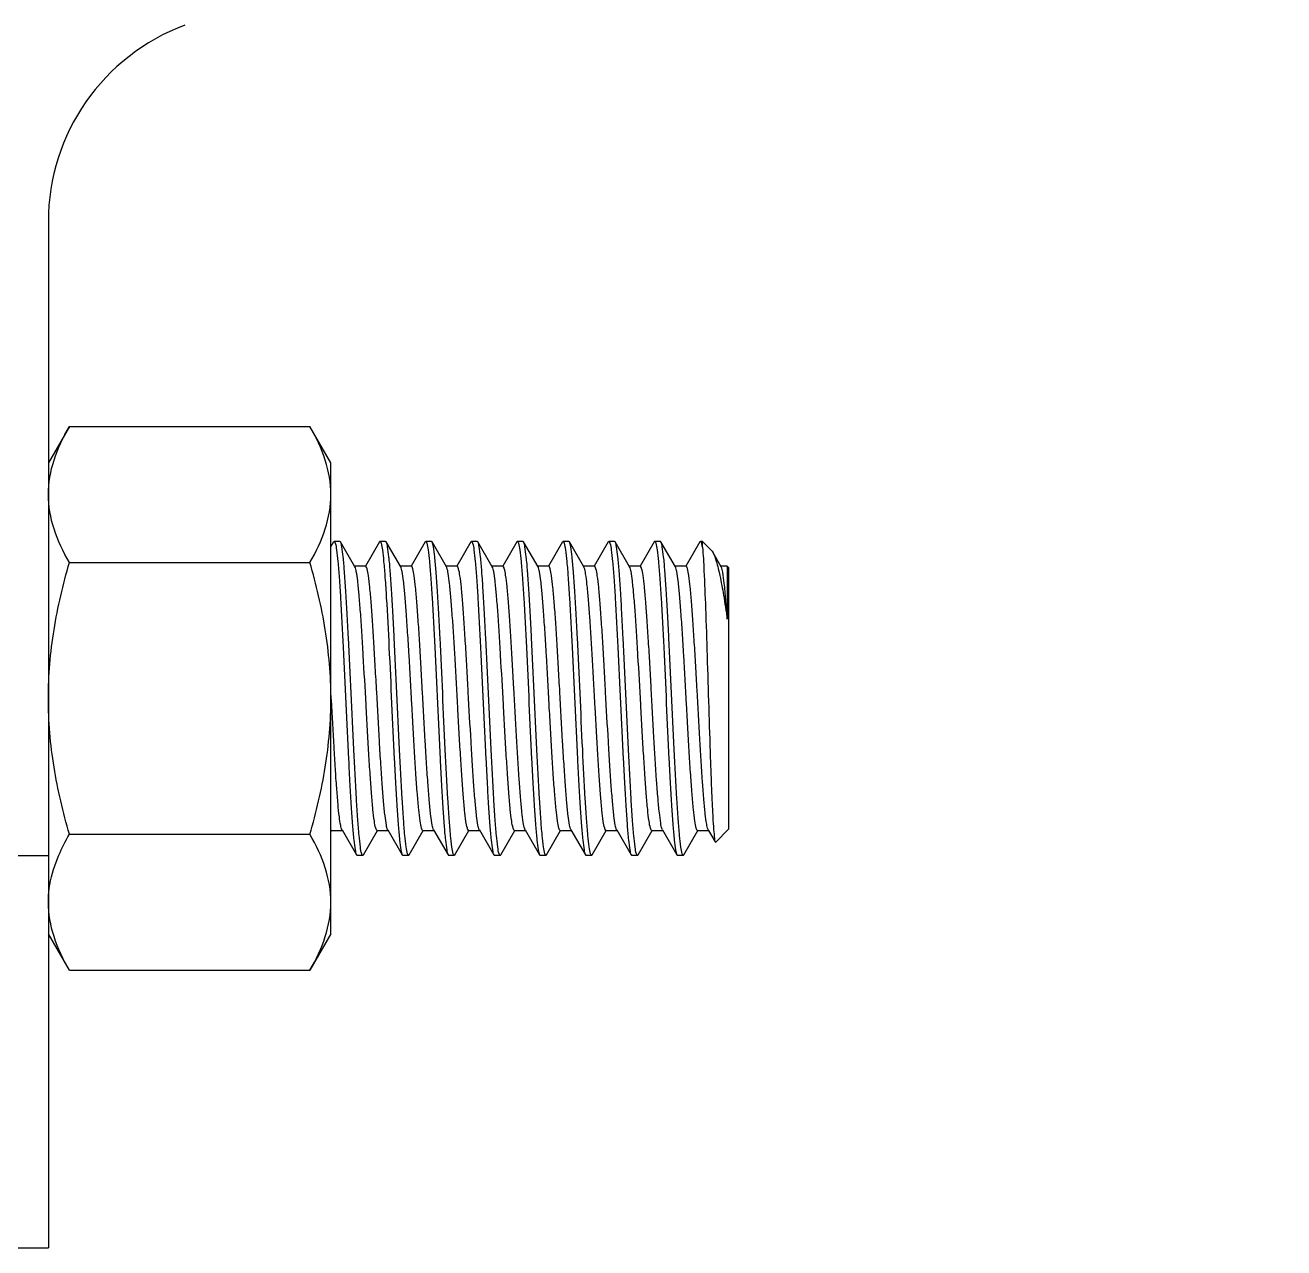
# Model space of a CAD drawing. Extents: x 1680110 to 4798266, y 269661 to 1249705.
# Drawn here: x 2398840.4 to 2399242.8, y 652408.1 to 652798.9 of the extents above; entities that cross this region are included whole.
import ezdxf

# ---------------------------------------------------------------- set-up
doc = ezdxf.new("R2010")
doc.units = 0
doc.header["$LTSCALE"] = 1000
doc.header["$MEASUREMENT"] = 0
doc.styles.get("Standard").update_dxf_attribs({"font": 'gbenor.shx', "bigfont": 'gbcbig.shx'})
doc.dimstyles.get("Standard").update_dxf_attribs({"dimscale": 100, "dimtxt": 3.5, "dimasz": 1, "dimexe": 2.5, "dimexo": 3, "dimgap": 1.5, "dimtad": 1, "dimdec": 0, "dimzin": 0, "dimdsep": 46, "dimtxsty": 'Standard', "dimblk": 'ARCHTICK', "dimcen": 0.09, "dimadec": 0, "dimazin": 0, "dimtfac": 1, "dimtdec": 0, "dimtix": 1, "dimtmove": 2, "dimatfit": 3, "dimfxl": 1, "dimtolj": 1, "dimtzin": 0, "dimarcsym": 0})

# ---------------------------------------------------------------- blocks, each defined once
blk = doc.blocks.new('gfhhrryyfd')
at = {"linetype": 'Continuous'}
for p, q in [((3687641.58, -1754708.29), (3687641.58, -1755036.38)), ((3687648.3, -1754773.85), (3687641.58, -1754785.5)), ((3687648.3, -1754773.85), (3687725.19, -1754773.85)), ((3687731.91, -1754785.5), (3687725.19, -1754773.85)), ((3687731.91, -1754936.01), (3687731.91, -1754785.5)), ((3687732.76, -1754810.73), (3687731.91, -1754812.21)), ((3687732.76, -1754810.73), (3687732.95, -1754810.57)), ((3687734.78, -1754810.57), (3687732.95, -1754810.57)), ((3687734.78, -1754810.57), (3687732.95, -1754810.57)), ((3687732.95, -1754810.57), (3687732.98, -1754810.57)), ((3687734.97, -1754810.73), (3687734.78, -1754810.57)), ((3687739.59, -1754818.71), (3687734.97, -1754810.73)), ((3687747.4, -1754810.73), (3687742.91, -1754818.47)), ((3687747.4, -1754810.73), (3687747.59, -1754810.57)), ((3687749.41, -1754810.57), (3687747.59, -1754810.57)), ((3687749.41, -1754810.57), (3687747.59, -1754810.57)), ((3687747.59, -1754810.57), (3687747.61, -1754810.57)), ((3687749.6, -1754810.73), (3687749.41, -1754810.57)), ((3687754.22, -1754818.71), (3687749.6, -1754810.73)), ((3687762.03, -1754810.73), (3687757.55, -1754818.47)), ((3687762.03, -1754810.73), (3687762.22, -1754810.57)), ((3687764.05, -1754810.57), (3687762.22, -1754810.57)), ((3687764.05, -1754810.57), (3687762.22, -1754810.57)), ((3687762.22, -1754810.57), (3687762.25, -1754810.57)), ((3687764.24, -1754810.73), (3687764.05, -1754810.57)), ((3687768.86, -1754818.71), (3687764.24, -1754810.73)), ((3687776.67, -1754810.73), (3687772.19, -1754818.47)), ((3687776.67, -1754810.73), (3687776.86, -1754810.57)), ((3687778.69, -1754810.57), (3687776.86, -1754810.57)), ((3687778.69, -1754810.57), (3687776.86, -1754810.57)), ((3687776.86, -1754810.57), (3687776.89, -1754810.57)), ((3687778.87, -1754810.73), (3687778.69, -1754810.57)), ((3687783.5, -1754818.71), (3687778.87, -1754810.73)), ((3687791.31, -1754810.73), (3687786.82, -1754818.47)), ((3687791.31, -1754810.73), (3687791.49, -1754810.57)), ((3687793.32, -1754810.57), (3687791.49, -1754810.57)), ((3687793.32, -1754810.57), (3687791.49, -1754810.57)), ((3687791.49, -1754810.57), (3687791.52, -1754810.57)), ((3687793.51, -1754810.73), (3687793.32, -1754810.57)), ((3687798.13, -1754818.71), (3687793.51, -1754810.73)), ((3687805.94, -1754810.73), (3687801.46, -1754818.47)), ((3687805.94, -1754810.73), (3687806.13, -1754810.57)), ((3687807.96, -1754810.57), (3687806.13, -1754810.57)), ((3687807.96, -1754810.57), (3687806.13, -1754810.57)), ((3687806.13, -1754810.57), (3687806.16, -1754810.57)), ((3687808.15, -1754810.73), (3687807.96, -1754810.57)), ((3687812.77, -1754818.71), (3687808.15, -1754810.73)), ((3687820.58, -1754810.73), (3687816.1, -1754818.47)), ((3687820.58, -1754810.73), (3687820.77, -1754810.57)), ((3687822.6, -1754810.57), (3687820.77, -1754810.57)), ((3687822.6, -1754810.57), (3687820.77, -1754810.57)), ((3687820.77, -1754810.57), (3687820.79, -1754810.57)), ((3687822.78, -1754810.73), (3687822.6, -1754810.57)), ((3687827.4, -1754818.71), (3687822.78, -1754810.73)), ((3687835.22, -1754810.73), (3687830.73, -1754818.47)), ((3687835.22, -1754810.73), (3687835.4, -1754810.57)), ((3687837.23, -1754810.57), (3687835.4, -1754810.57)), ((3687837.23, -1754810.57), (3687835.4, -1754810.57)), ((3687835.4, -1754810.57), (3687835.43, -1754810.57)), ((3687837.42, -1754810.73), (3687837.23, -1754810.57)), ((3687842.04, -1754818.71), (3687837.42, -1754810.73)), ((3687849.85, -1754810.73), (3687845.37, -1754818.47)), ((3687850.04, -1754810.57), (3687849.85, -1754810.73)), ((3687850.67, -1754810.57), (3687850.04, -1754810.57)), ((3687853.5, -1754813.4), (3687850.67, -1754810.57)), ((3687850.67, -1754812.4), (3687850.67, -1754810.57)), ((3687856.68, -1754818.71), (3687853.98, -1754814.05)), ((3687648.3, -1754817.3), (3687725.19, -1754817.3)), ((3687743, -1754818.52), (3687739.48, -1754818.52)), ((3687757.63, -1754818.52), (3687754.11, -1754818.52)), ((3687772.27, -1754818.52), (3687768.75, -1754818.52)), ((3687768.97, -1754818.95), (3687768.86, -1754818.71)), ((3687786.91, -1754818.52), (3687783.39, -1754818.52)), ((3687801.54, -1754818.52), (3687798.02, -1754818.52)), ((3687816.18, -1754818.52), (3687812.66, -1754818.52)), ((3687812.9, -1754819.01), (3687812.77, -1754818.71)), ((3687830.81, -1754818.52), (3687827.29, -1754818.52)), ((3687845.45, -1754818.52), (3687841.93, -1754818.52)), ((3687858.62, -1754818.52), (3687856.57, -1754818.52)), ((3687859.03, -1754818.93), (3687858.62, -1754818.52)), ((3687858.62, -1754818.52), (3687858.62, -1754835.41)), ((3687859.03, -1754818.93), (3687859.03, -1754902.57)), ((3687732.02, -1754860.74), (3687731.91, -1754858.71)), ((3687732.05, -1754861.27), (3687732.02, -1754860.74)), ((3687648.3, -1754904.2), (3687725.19, -1754904.2)), ((3687731.91, -1754903.42), (3687732.13, -1754903.03)), ((3687732.05, -1754902.99), (3687735.57, -1754902.99)), ((3687735.46, -1754902.8), (3687740.08, -1754910.77)), ((3687742.28, -1754910.77), (3687746.77, -1754903.03)), ((3687746.68, -1754902.99), (3687750.21, -1754902.99)), ((3687750.09, -1754902.8), (3687754.72, -1754910.77)), ((3687756.92, -1754910.77), (3687761.4, -1754903.03)), ((3687761.32, -1754902.99), (3687764.84, -1754902.99)), ((3687764.73, -1754902.8), (3687769.35, -1754910.77)), ((3687771.56, -1754910.77), (3687776.04, -1754903.03)), ((3687775.96, -1754902.99), (3687779.48, -1754902.99)), ((3687779.37, -1754902.8), (3687783.99, -1754910.77)), ((3687786.19, -1754910.77), (3687790.68, -1754903.03)), ((3687790.59, -1754902.99), (3687794.11, -1754902.99)), ((3687794, -1754902.8), (3687798.62, -1754910.77)), ((3687800.83, -1754910.77), (3687805.31, -1754903.03)), ((3687805.23, -1754902.99), (3687808.75, -1754902.99)), ((3687808.64, -1754902.8), (3687813.26, -1754910.77)), ((3687815.46, -1754910.77), (3687819.95, -1754903.03)), ((3687819.86, -1754902.99), (3687823.39, -1754902.99)), ((3687823.27, -1754902.8), (3687827.9, -1754910.77)), ((3687830.1, -1754910.77), (3687834.58, -1754903.03)), ((3687834.5, -1754902.99), (3687838.02, -1754902.99)), ((3687837.91, -1754902.8), (3687837.78, -1754902.5)), ((3687837.91, -1754902.8), (3687842.53, -1754910.77)), ((3687844.74, -1754910.77), (3687849.22, -1754903.03)), ((3687849.14, -1754902.99), (3687852.66, -1754902.99)), ((3687852.55, -1754902.8), (3687852.47, -1754902.65)), ((3687852.55, -1754902.8), (3687852.66, -1754902.99)), ((3687852.66, -1754902.99), (3687854.78, -1754906.65)), ((3687859.03, -1754902.57), (3687854.91, -1754906.69)), ((3687854.78, -1754906.65), (3687854.91, -1754906.69)), ((3687591.4, -1754910.93), (3687641.58, -1754910.93)), ((3687740.08, -1754910.77), (3687740.27, -1754910.93)), ((3687742.1, -1754910.93), (3687740.27, -1754910.93)), ((3687742.1, -1754910.93), (3687740.27, -1754910.93)), ((3687742.1, -1754910.93), (3687742.07, -1754910.93)), ((3687742.28, -1754910.77), (3687742.1, -1754910.93)), ((3687754.72, -1754910.77), (3687754.9, -1754910.93)), ((3687756.73, -1754910.93), (3687754.9, -1754910.93)), ((3687756.73, -1754910.93), (3687754.9, -1754910.93)), ((3687756.73, -1754910.93), (3687756.7, -1754910.93)), ((3687756.92, -1754910.77), (3687756.73, -1754910.93)), ((3687769.35, -1754910.77), (3687769.54, -1754910.93)), ((3687771.37, -1754910.93), (3687769.54, -1754910.93)), ((3687771.37, -1754910.93), (3687769.54, -1754910.93)), ((3687771.37, -1754910.93), (3687771.34, -1754910.93)), ((3687771.56, -1754910.77), (3687771.37, -1754910.93)), ((3687783.99, -1754910.77), (3687784.18, -1754910.93)), ((3687786.01, -1754910.93), (3687784.18, -1754910.93)), ((3687786.01, -1754910.93), (3687784.18, -1754910.93)), ((3687786.01, -1754910.93), (3687785.98, -1754910.93)), ((3687786.19, -1754910.77), (3687786.01, -1754910.93)), ((3687798.62, -1754910.77), (3687798.81, -1754910.93)), ((3687800.64, -1754910.93), (3687798.81, -1754910.93)), ((3687800.64, -1754910.93), (3687798.81, -1754910.93)), ((3687800.64, -1754910.93), (3687800.61, -1754910.93)), ((3687800.83, -1754910.77), (3687800.64, -1754910.93)), ((3687813.26, -1754910.77), (3687813.45, -1754910.93)), ((3687815.28, -1754910.93), (3687813.45, -1754910.93)), ((3687815.28, -1754910.93), (3687813.45, -1754910.93)), ((3687815.28, -1754910.93), (3687815.25, -1754910.93)), ((3687815.46, -1754910.77), (3687815.28, -1754910.93)), ((3687827.9, -1754910.77), (3687828.08, -1754910.93)), ((3687829.91, -1754910.93), (3687828.08, -1754910.93)), ((3687829.91, -1754910.93), (3687828.08, -1754910.93)), ((3687829.91, -1754910.93), (3687829.89, -1754910.93)), ((3687830.1, -1754910.77), (3687829.91, -1754910.93)), ((3687842.53, -1754910.77), (3687842.72, -1754910.93)), ((3687844.55, -1754910.93), (3687842.72, -1754910.93)), ((3687844.55, -1754910.93), (3687842.72, -1754910.93)), ((3687844.55, -1754910.93), (3687844.52, -1754910.93)), ((3687844.74, -1754910.77), (3687844.55, -1754910.93)), ((3687648.3, -1754947.65), (3687641.58, -1754936.01)), ((3687731.91, -1754936.01), (3687725.19, -1754947.65)), ((3687648.3, -1754947.65), (3687725.19, -1754947.65)), ((3687591.4, -1755036.38), (3687641.58, -1755036.38))]:
    blk.add_line(p, q, dxfattribs=at)
for radius in [117.09, 66.91]:
    blk.add_arc((3687708.49, -1754708.29), radius, 110.3175, 180, dxfattribs=at)
for points, knots in [([(3687641.58, -1754795.58), (3687641.58, -1754791.87), (3687642.97, -1754784.19), (3687646.33, -1754777.26), (3687648.3, -1754773.85)], [0, 0, 0, 0, 0.485069, 1, 1, 1, 1]), ([(3687731.91, -1754795.58), (3687731.91, -1754791.87), (3687730.52, -1754784.19), (3687727.16, -1754777.26), (3687725.19, -1754773.85)], [0, 0, 0, 0, 0.485069, 1, 1, 1, 1]), ([(3687648.3, -1754817.3), (3687646.33, -1754813.89), (3687642.97, -1754806.96), (3687641.58, -1754799.29), (3687641.58, -1754795.58)], [0, 0, 0, 0, 0.514931, 1, 1, 1, 1]), ([(3687725.19, -1754817.3), (3687727.16, -1754813.89), (3687730.52, -1754806.96), (3687731.91, -1754799.29), (3687731.91, -1754795.58)], [0, 0, 0, 0, 0.514931, 1, 1, 1, 1]), ([(3687732.98, -1754810.57), (3687733.01, -1754810.58), (3687733.18, -1754810.71), (3687733.24, -1754810.94), (3687733.29, -1754811.11)], [0, 0, 0, 0, 0.14607, 1, 1, 1, 1]), ([(3687733.29, -1754811.11), (3687733.51, -1754811.8), (3687733.8, -1754813.77), (3687734.21, -1754817.45), (3687734.61, -1754822.56), (3687735.2, -1754831.71), (3687735.88, -1754845.14), (3687736.68, -1754862.33), (3687737.36, -1754876.94), (3687737.93, -1754887.93), (3687738.34, -1754895.01), (3687738.76, -1754900.94), (3687739.14, -1754905.58), (3687739.58, -1754908.67), (3687739.81, -1754910.3), (3687740.08, -1754910.77)], [0, 0, 0, 0, 0.021893, 0.059338, 0.11121, 0.175832, 0.33449, 0.514559, 0.692469, 0.77323, 0.844901, 0.90513, 0.951948, 0.983856, 1, 1, 1, 1]), ([(3687741.76, -1754910.4), (3687741.53, -1754909.7), (3687741.25, -1754907.74), (3687740.84, -1754904.06), (3687740.44, -1754898.94), (3687739.85, -1754889.8), (3687739.16, -1754876.37), (3687738.36, -1754859.17), (3687737.69, -1754844.57), (3687737.11, -1754833.57), (3687736.7, -1754826.5), (3687736.28, -1754820.56), (3687735.91, -1754815.93), (3687735.47, -1754812.83), (3687735.23, -1754811.2), (3687734.97, -1754810.73)], [0, 0, 0, 0, 0.02187, 0.059297, 0.111154, 0.175764, 0.334422, 0.514507, 0.692435, 0.773208, 0.844889, 0.905123, 0.951944, 0.983855, 1, 1, 1, 1]), ([(3687747.61, -1754810.57), (3687747.64, -1754810.58), (3687747.82, -1754810.71), (3687747.87, -1754810.93), (3687747.92, -1754811.1)], [0, 0, 0, 0, 0.146483, 1, 1, 1, 1]), ([(3687747.92, -1754811.1), (3687748.15, -1754811.79), (3687748.43, -1754813.76), (3687748.84, -1754817.43), (3687749.24, -1754822.54), (3687749.83, -1754831.69), (3687750.52, -1754845.12), (3687751.32, -1754862.32), (3687752, -1754876.93), (3687752.57, -1754887.92), (3687752.98, -1754895), (3687753.4, -1754900.94), (3687753.77, -1754905.57), (3687754.21, -1754908.67), (3687754.45, -1754910.3), (3687754.72, -1754910.77)], [0, 0, 0, 0, 0.021833, 0.05923, 0.111064, 0.175659, 0.33431, 0.514413, 0.692368, 0.773157, 0.844855, 0.905103, 0.951934, 0.983852, 1, 1, 1, 1]), ([(3687756.39, -1754910.4), (3687756.17, -1754909.7), (3687755.88, -1754907.73), (3687755.47, -1754904.06), (3687755.08, -1754898.94), (3687754.48, -1754889.79), (3687753.8, -1754876.37), (3687753, -1754859.17), (3687752.32, -1754844.56), (3687751.75, -1754833.57), (3687751.34, -1754826.49), (3687750.92, -1754820.56), (3687750.55, -1754815.93), (3687750.1, -1754812.83), (3687749.87, -1754811.2), (3687749.6, -1754810.73)], [0, 0, 0, 0, 0.02189, 0.059333, 0.111204, 0.175825, 0.334482, 0.514553, 0.692464, 0.773225, 0.844897, 0.905128, 0.951947, 0.983856, 1, 1, 1, 1]), ([(3687762.25, -1754810.57), (3687762.28, -1754810.58), (3687762.45, -1754810.71), (3687762.5, -1754810.92), (3687762.56, -1754811.09)], [0, 0, 0, 0, 0.14739, 1, 1, 1, 1]), ([(3687762.56, -1754811.09), (3687762.78, -1754811.78), (3687763.07, -1754813.73), (3687763.48, -1754817.39), (3687763.87, -1754822.5), (3687764.47, -1754831.64), (3687765.15, -1754845.07), (3687765.95, -1754862.28), (3687766.63, -1754876.89), (3687767.2, -1754887.9), (3687767.61, -1754894.99), (3687768.04, -1754900.93), (3687768.41, -1754905.57), (3687768.85, -1754908.67), (3687769.08, -1754910.3), (3687769.35, -1754910.77)], [0, 0, 0, 0, 0.021699, 0.058987, 0.110742, 0.175283, 0.333897, 0.514056, 0.692114, 0.772961, 0.844719, 0.905022, 0.951896, 0.98384, 1, 1, 1, 1]), ([(3687771.03, -1754910.4), (3687770.81, -1754909.71), (3687770.52, -1754907.74), (3687770.11, -1754904.07), (3687769.71, -1754898.96), (3687769.12, -1754889.81), (3687768.43, -1754876.38), (3687767.64, -1754859.18), (3687766.96, -1754844.58), (3687766.38, -1754833.58), (3687765.97, -1754826.5), (3687765.55, -1754820.56), (3687765.18, -1754815.93), (3687764.74, -1754812.83), (3687764.51, -1754811.2), (3687764.24, -1754810.73)], [0, 0, 0, 0, 0.021836, 0.059237, 0.111077, 0.175677, 0.334321, 0.514424, 0.692372, 0.773156, 0.844853, 0.905103, 0.951936, 0.983852, 1, 1, 1, 1]), ([(3687776.89, -1754810.57), (3687776.92, -1754810.58), (3687777.09, -1754810.71), (3687777.14, -1754810.93), (3687777.2, -1754811.1)], [0, 0, 0, 0, 0.146196, 1, 1, 1, 1]), ([(3687777.2, -1754811.1), (3687777.42, -1754811.8), (3687777.71, -1754813.77), (3687778.12, -1754817.44), (3687778.51, -1754822.56), (3687779.11, -1754831.71), (3687779.79, -1754845.13), (3687780.59, -1754862.33), (3687781.27, -1754876.93), (3687781.84, -1754887.93), (3687782.25, -1754895.01), (3687782.67, -1754900.94), (3687783.04, -1754905.57), (3687783.49, -1754908.67), (3687783.72, -1754910.3), (3687783.99, -1754910.77)], [0, 0, 0, 0, 0.021874, 0.059306, 0.111169, 0.175785, 0.334437, 0.514518, 0.69244, 0.773206, 0.844885, 0.905122, 0.951944, 0.983855, 1, 1, 1, 1]), ([(3687785.67, -1754910.41), (3687785.45, -1754909.72), (3687785.16, -1754907.76), (3687784.75, -1754904.1), (3687784.35, -1754898.99), (3687783.76, -1754889.85), (3687783.07, -1754876.42), (3687782.28, -1754859.22), (3687781.6, -1754844.6), (3687781.02, -1754833.6), (3687780.61, -1754826.51), (3687780.19, -1754820.57), (3687779.82, -1754815.93), (3687779.38, -1754812.84), (3687779.14, -1754811.2), (3687778.87, -1754810.73)], [0, 0, 0, 0, 0.021728, 0.059039, 0.110811, 0.175364, 0.333989, 0.514137, 0.692171, 0.773007, 0.844751, 0.905041, 0.951904, 0.983842, 1, 1, 1, 1]), ([(3687791.52, -1754810.57), (3687791.55, -1754810.58), (3687791.73, -1754810.71), (3687791.78, -1754810.94), (3687791.83, -1754811.11)], [0, 0, 0, 0, 0.146015, 1, 1, 1, 1]), ([(3687791.83, -1754811.11), (3687792.06, -1754811.8), (3687792.34, -1754813.77), (3687792.75, -1754817.45), (3687793.15, -1754822.57), (3687793.74, -1754831.71), (3687794.43, -1754845.14), (3687795.23, -1754862.34), (3687795.9, -1754876.94), (3687796.48, -1754887.93), (3687796.89, -1754895.01), (3687797.31, -1754900.94), (3687797.68, -1754905.58), (3687798.12, -1754908.67), (3687798.36, -1754910.3), (3687798.62, -1754910.77)], [0, 0, 0, 0, 0.021902, 0.059353, 0.11123, 0.175855, 0.334516, 0.514581, 0.692484, 0.773243, 0.844911, 0.905136, 0.951951, 0.983857, 1, 1, 1, 1]), ([(3687800.3, -1754910.4), (3687800.08, -1754909.7), (3687799.79, -1754907.73), (3687799.38, -1754904.06), (3687798.99, -1754898.94), (3687798.39, -1754889.79), (3687797.71, -1754876.37), (3687796.91, -1754859.17), (3687796.23, -1754844.56), (3687795.66, -1754833.57), (3687795.25, -1754826.49), (3687794.83, -1754820.56), (3687794.45, -1754815.93), (3687794.01, -1754812.83), (3687793.78, -1754811.2), (3687793.51, -1754810.73)], [0, 0, 0, 0, 0.021885, 0.059324, 0.11119, 0.175807, 0.334466, 0.514541, 0.692458, 0.773225, 0.8449, 0.90513, 0.951948, 0.983856, 1, 1, 1, 1]), ([(3687806.16, -1754810.57), (3687806.19, -1754810.58), (3687806.36, -1754810.71), (3687806.41, -1754810.93), (3687806.47, -1754811.1)], [0, 0, 0, 0, 0.146759, 1, 1, 1, 1]), ([(3687806.47, -1754811.1), (3687806.69, -1754811.79), (3687806.98, -1754813.75), (3687807.39, -1754817.42), (3687807.78, -1754822.53), (3687808.38, -1754831.68), (3687809.06, -1754845.1), (3687809.86, -1754862.3), (3687810.54, -1754876.92), (3687811.11, -1754887.91), (3687811.52, -1754895), (3687811.94, -1754900.93), (3687812.32, -1754905.57), (3687812.76, -1754908.67), (3687812.99, -1754910.3), (3687813.26, -1754910.77)], [0, 0, 0, 0, 0.021792, 0.059156, 0.110966, 0.175545, 0.334187, 0.514308, 0.692293, 0.7731, 0.844815, 0.905079, 0.951923, 0.983848, 1, 1, 1, 1]), ([(3687814.94, -1754910.4), (3687814.72, -1754909.7), (3687814.43, -1754907.73), (3687814.02, -1754904.06), (3687813.62, -1754898.94), (3687813.03, -1754889.79), (3687812.34, -1754876.37), (3687811.55, -1754859.17), (3687810.87, -1754844.57), (3687810.29, -1754833.57), (3687809.88, -1754826.5), (3687809.46, -1754820.56), (3687809.09, -1754815.93), (3687808.65, -1754812.83), (3687808.42, -1754811.2), (3687808.15, -1754810.73)], [0, 0, 0, 0, 0.021878, 0.059312, 0.111177, 0.175794, 0.334448, 0.514526, 0.692445, 0.773211, 0.844888, 0.905123, 0.951945, 0.983855, 1, 1, 1, 1]), ([(3687820.79, -1754810.57), (3687820.82, -1754810.58), (3687821, -1754810.71), (3687821.05, -1754810.93), (3687821.1, -1754811.1)], [0, 0, 0, 0, 0.146768, 1, 1, 1, 1]), ([(3687821.1, -1754811.1), (3687821.33, -1754811.79), (3687821.61, -1754813.75), (3687822.02, -1754817.42), (3687822.42, -1754822.53), (3687823.01, -1754831.68), (3687823.7, -1754845.1), (3687824.5, -1754862.3), (3687825.18, -1754876.92), (3687825.75, -1754887.91), (3687826.16, -1754895), (3687826.58, -1754900.93), (3687826.95, -1754905.57), (3687827.4, -1754908.67), (3687827.63, -1754910.3), (3687827.9, -1754910.77)], [0, 0, 0, 0, 0.021791, 0.059155, 0.110967, 0.175548, 0.334182, 0.514304, 0.692288, 0.773093, 0.844809, 0.905077, 0.951923, 0.983848, 1, 1, 1, 1]), ([(3687829.58, -1754910.41), (3687829.35, -1754909.72), (3687829.07, -1754907.75), (3687828.66, -1754904.09), (3687828.26, -1754898.98), (3687827.67, -1754889.83), (3687826.98, -1754876.41), (3687826.18, -1754859.21), (3687825.5, -1754844.59), (3687824.93, -1754833.59), (3687824.52, -1754826.51), (3687824.1, -1754820.57), (3687823.73, -1754815.93), (3687823.28, -1754812.83), (3687823.05, -1754811.2), (3687822.78, -1754810.73)], [0, 0, 0, 0, 0.021768, 0.059112, 0.11091, 0.17548, 0.33411, 0.514241, 0.692243, 0.773059, 0.844786, 0.905063, 0.951916, 0.983846, 1, 1, 1, 1]), ([(3687835.43, -1754810.57), (3687835.46, -1754810.58), (3687835.63, -1754810.71), (3687835.69, -1754810.93), (3687835.74, -1754811.1)], [0, 0, 0, 0, 0.146155, 1, 1, 1, 1]), ([(3687835.74, -1754811.1), (3687835.96, -1754811.8), (3687836.25, -1754813.77), (3687836.66, -1754817.44), (3687837.06, -1754822.56), (3687837.65, -1754831.71), (3687838.34, -1754845.13), (3687839.13, -1754862.33), (3687839.81, -1754876.94), (3687840.39, -1754887.93), (3687840.8, -1754895.01), (3687841.22, -1754900.94), (3687841.59, -1754905.57), (3687842.03, -1754908.67), (3687842.26, -1754910.3), (3687842.53, -1754910.77)], [0, 0, 0, 0, 0.02188, 0.059316, 0.111182, 0.1758, 0.334454, 0.51453, 0.692448, 0.773213, 0.844889, 0.905123, 0.951945, 0.983855, 1, 1, 1, 1]), ([(3687844.21, -1754910.41), (3687843.99, -1754909.72), (3687843.7, -1754907.76), (3687843.29, -1754904.09), (3687842.9, -1754898.98), (3687842.3, -1754889.83), (3687841.62, -1754876.41), (3687840.82, -1754859.21), (3687840.14, -1754844.59), (3687839.57, -1754833.59), (3687839.16, -1754826.51), (3687838.73, -1754820.57), (3687838.36, -1754815.93), (3687837.92, -1754812.83), (3687837.69, -1754811.2), (3687837.42, -1754810.73)], [0, 0, 0, 0, 0.021766, 0.059108, 0.110903, 0.175472, 0.334108, 0.51424, 0.692244, 0.773062, 0.844789, 0.905064, 0.951915, 0.983846, 1, 1, 1, 1]), ([(3687850.22, -1754810.72), (3687850.19, -1754810.68), (3687850.15, -1754810.61), (3687850.07, -1754810.57), (3687850.04, -1754810.57)], [0, 0, 0, 0, 0.595459, 1, 1, 1, 1]), ([(3687850.67, -1754812.4), (3687850.64, -1754812.2), (3687850.52, -1754811.64), (3687850.41, -1754811.04), (3687850.22, -1754810.72)], [0, 0, 0, 0, 0.346578, 1, 1, 1, 1]), ([(3687850.67, -1754812.4), (3687850.92, -1754814.9), (3687851.25, -1754821.42), (3687851.72, -1754833), (3687852.19, -1754847.6), (3687852.67, -1754863.56), (3687853.09, -1754876.86), (3687853.44, -1754886.74), (3687853.69, -1754893.04), (3687853.96, -1754898.26), (3687854.17, -1754902.31), (3687854.49, -1754904.91), (3687854.57, -1754906.29), (3687854.78, -1754906.65)], [0, 0, 0, 0, 0.079873, 0.207357, 0.368394, 0.544526, 0.714953, 0.791458, 0.858883, 0.915067, 0.958179, 0.986787, 1, 1, 1, 1]), ([(3687853.98, -1754814.05), (3687854.49, -1754814.93), (3687855.31, -1754817.43), (3687856.4, -1754822.02), (3687857.52, -1754828.22), (3687858.24, -1754832.86), (3687858.62, -1754835.41)], [0, 0, 0, 0, 0.139011, 0.356589, 0.647179, 1, 1, 1, 1]), ([(3687641.58, -1754860.75), (3687641.58, -1754853.41), (3687642.86, -1754838.69), (3687646.27, -1754824.36), (3687648.3, -1754817.3)], [0, 0, 0, 0, 0.499896, 1, 1, 1, 1]), ([(3687731.91, -1754860.75), (3687731.91, -1754853.41), (3687730.62, -1754838.69), (3687727.22, -1754824.36), (3687725.19, -1754817.3)], [0, 0, 0, 0, 0.499896, 1, 1, 1, 1]), ([(3687746.68, -1754902.99), (3687746.59, -1754902.99), (3687746.37, -1754902.69), (3687746.08, -1754901.72), (3687745.69, -1754899.48), (3687745.3, -1754895.87), (3687744.87, -1754890.95), (3687744.44, -1754884.96), (3687744, -1754878.09), (3687743.57, -1754870.59), (3687742.99, -1754860.14), (3687742.42, -1754849.78), (3687741.83, -1754839.89), (3687741.4, -1754833.42), (3687740.96, -1754827.95), (3687740.57, -1754823.64), (3687740.12, -1754820.72), (3687739.85, -1754819.16), (3687739.59, -1754818.71)], [0, 0, 0, 0, 0.003456, 0.010692, 0.037889, 0.081613, 0.140406, 0.212192, 0.2944, 0.384075, 0.477989, 0.664972, 0.751304, 0.828651, 0.894236, 0.945722, 0.981321, 1, 1, 1, 1]), ([(3687750.09, -1754902.8), (3687749.83, -1754902.34), (3687749.56, -1754900.78), (3687749.12, -1754897.86), (3687748.72, -1754893.55), (3687748.28, -1754888.08), (3687747.85, -1754881.61), (3687747.26, -1754871.73), (3687746.69, -1754861.37), (3687746.11, -1754850.91), (3687745.68, -1754843.42), (3687745.24, -1754836.54), (3687744.82, -1754830.55), (3687744.39, -1754825.63), (3687743.99, -1754822.02), (3687743.6, -1754819.78), (3687743.31, -1754818.82), (3687743.1, -1754818.52), (3687743, -1754818.52)], [0, 0, 0, 0, 0.01868, 0.054278, 0.105764, 0.171348, 0.248694, 0.335027, 0.52201, 0.615925, 0.705601, 0.787809, 0.859593, 0.918386, 0.962109, 0.989306, 0.996546, 1, 1, 1, 1]), ([(3687761.32, -1754902.99), (3687761.22, -1754902.99), (3687761.01, -1754902.69), (3687760.72, -1754901.72), (3687760.33, -1754899.48), (3687759.93, -1754895.87), (3687759.5, -1754890.95), (3687759.07, -1754884.96), (3687758.64, -1754878.09), (3687758.21, -1754870.59), (3687757.63, -1754860.14), (3687757.06, -1754849.78), (3687756.46, -1754839.89), (3687756.04, -1754833.42), (3687755.6, -1754827.95), (3687755.2, -1754823.64), (3687754.75, -1754820.72), (3687754.49, -1754819.16), (3687754.22, -1754818.71)], [0, 0, 0, 0, 0.003456, 0.010693, 0.037891, 0.081614, 0.140408, 0.212192, 0.2944, 0.384075, 0.47799, 0.664974, 0.751306, 0.828653, 0.894237, 0.945723, 0.981321, 1, 1, 1, 1]), ([(3687764.73, -1754902.8), (3687764.47, -1754902.34), (3687764.2, -1754900.78), (3687763.75, -1754897.86), (3687763.35, -1754893.55), (3687762.92, -1754888.08), (3687762.49, -1754881.61), (3687761.89, -1754871.73), (3687761.33, -1754861.37), (3687760.75, -1754850.91), (3687760.31, -1754843.42), (3687759.88, -1754836.54), (3687759.45, -1754830.55), (3687759.02, -1754825.63), (3687758.62, -1754822.02), (3687758.23, -1754819.78), (3687757.94, -1754818.82), (3687757.73, -1754818.52), (3687757.63, -1754818.52)], [0, 0, 0, 0, 0.018679, 0.054277, 0.105763, 0.171348, 0.248694, 0.335027, 0.52201, 0.615925, 0.7056, 0.787807, 0.859593, 0.918386, 0.96211, 0.989308, 0.996544, 1, 1, 1, 1]), ([(3687775.96, -1754902.99), (3687775.86, -1754902.99), (3687775.65, -1754902.7), (3687775.37, -1754901.76), (3687774.98, -1754899.59), (3687774.59, -1754896.08), (3687774.17, -1754891.3), (3687773.74, -1754885.47), (3687773.32, -1754878.77), (3687772.89, -1754871.44), (3687772.32, -1754861.15), (3687771.64, -1754848.72), (3687770.93, -1754836.99), (3687770.32, -1754828.96), (3687769.92, -1754824.47), (3687769.5, -1754821.26), (3687769.2, -1754819.54), (3687768.97, -1754818.95)], [0, 0, 0, 0, 0.003387, 0.010439, 0.0369, 0.079457, 0.136743, 0.2068, 0.287199, 0.375139, 0.467553, 0.652855, 0.817457, 0.884687, 0.938635, 0.97747, 1, 1, 1, 1]), ([(3687779.37, -1754902.8), (3687779.1, -1754902.34), (3687778.84, -1754900.78), (3687778.39, -1754897.86), (3687777.99, -1754893.55), (3687777.55, -1754888.08), (3687777.13, -1754881.61), (3687776.53, -1754871.73), (3687775.96, -1754861.37), (3687775.38, -1754850.91), (3687774.95, -1754843.42), (3687774.52, -1754836.54), (3687774.09, -1754830.55), (3687773.66, -1754825.63), (3687773.26, -1754822.02), (3687772.87, -1754819.78), (3687772.58, -1754818.82), (3687772.37, -1754818.52), (3687772.27, -1754818.52)], [0, 0, 0, 0, 0.01868, 0.054279, 0.105765, 0.17135, 0.248697, 0.335029, 0.522011, 0.615926, 0.705601, 0.787809, 0.859595, 0.918388, 0.962111, 0.989308, 0.996545, 1, 1, 1, 1]), ([(3687790.59, -1754902.99), (3687790.49, -1754902.99), (3687790.28, -1754902.69), (3687789.99, -1754901.72), (3687789.6, -1754899.48), (3687789.2, -1754895.87), (3687788.77, -1754890.95), (3687788.35, -1754884.96), (3687787.91, -1754878.09), (3687787.48, -1754870.59), (3687786.9, -1754860.14), (3687786.33, -1754849.78), (3687785.74, -1754839.89), (3687785.31, -1754833.42), (3687784.87, -1754827.95), (3687784.47, -1754823.64), (3687784.03, -1754820.72), (3687783.76, -1754819.16), (3687783.5, -1754818.71)], [0, 0, 0, 0, 0.003455, 0.010692, 0.037889, 0.081612, 0.140406, 0.212191, 0.294399, 0.384075, 0.477989, 0.664972, 0.751304, 0.82865, 0.894235, 0.945722, 0.981321, 1, 1, 1, 1]), ([(3687793.85, -1754902.43), (3687793.63, -1754901.79), (3687793.33, -1754899.99), (3687792.91, -1754896.67), (3687792.5, -1754892.11), (3687791.9, -1754884.04), (3687791.2, -1754872.32), (3687790.52, -1754859.92), (3687789.95, -1754849.71), (3687789.53, -1754842.45), (3687789.1, -1754835.82), (3687788.68, -1754830.05), (3687788.26, -1754825.33), (3687787.87, -1754821.87), (3687787.49, -1754819.73), (3687787.21, -1754818.8), (3687787, -1754818.52), (3687786.91, -1754818.52)], [0, 0, 0, 0, 0.024104, 0.064245, 0.119183, 0.187069, 0.352029, 0.536643, 0.62845, 0.715691, 0.795361, 0.864724, 0.921406, 0.963495, 0.989662, 0.996639, 1, 1, 1, 1]), ([(3687805.23, -1754902.99), (3687805.13, -1754902.99), (3687804.92, -1754902.69), (3687804.63, -1754901.72), (3687804.24, -1754899.48), (3687803.84, -1754895.87), (3687803.41, -1754890.95), (3687802.98, -1754884.96), (3687802.55, -1754878.09), (3687802.11, -1754870.59), (3687801.53, -1754860.14), (3687800.97, -1754849.78), (3687800.37, -1754839.89), (3687799.94, -1754833.42), (3687799.51, -1754827.95), (3687799.11, -1754823.64), (3687798.66, -1754820.72), (3687798.4, -1754819.16), (3687798.13, -1754818.71)], [0, 0, 0, 0, 0.003456, 0.010693, 0.037891, 0.081614, 0.140408, 0.212193, 0.2944, 0.384075, 0.47799, 0.664974, 0.751306, 0.828653, 0.894237, 0.945723, 0.981321, 1, 1, 1, 1]), ([(3687808.64, -1754902.8), (3687808.37, -1754902.34), (3687808.11, -1754900.78), (3687807.66, -1754897.86), (3687807.26, -1754893.55), (3687806.83, -1754888.08), (3687806.4, -1754881.61), (3687805.8, -1754871.73), (3687805.24, -1754861.37), (3687804.66, -1754850.91), (3687804.22, -1754843.42), (3687803.79, -1754836.54), (3687803.36, -1754830.55), (3687802.93, -1754825.63), (3687802.53, -1754822.02), (3687802.14, -1754819.78), (3687801.85, -1754818.82), (3687801.64, -1754818.52), (3687801.54, -1754818.52)], [0, 0, 0, 0, 0.018679, 0.054277, 0.105763, 0.171347, 0.248694, 0.335027, 0.52201, 0.615925, 0.7056, 0.787807, 0.859592, 0.918386, 0.962109, 0.989307, 0.996544, 1, 1, 1, 1]), ([(3687819.86, -1754902.99), (3687819.77, -1754902.99), (3687819.56, -1754902.7), (3687819.28, -1754901.76), (3687818.89, -1754899.61), (3687818.5, -1754896.13), (3687818.08, -1754891.38), (3687817.66, -1754885.58), (3687817.24, -1754878.92), (3687816.81, -1754871.62), (3687816.24, -1754861.38), (3687815.56, -1754848.96), (3687814.86, -1754837.24), (3687814.25, -1754829.19), (3687813.84, -1754824.66), (3687813.43, -1754821.39), (3687813.13, -1754819.63), (3687812.9, -1754819.01)], [0, 0, 0, 0, 0.003373, 0.010385, 0.036689, 0.078996, 0.13596, 0.205646, 0.285655, 0.373222, 0.465313, 0.650248, 0.815042, 0.882623, 0.937099, 0.976631, 1, 1, 1, 1]), ([(3687823.27, -1754902.8), (3687823.01, -1754902.34), (3687822.74, -1754900.78), (3687822.3, -1754897.86), (3687821.9, -1754893.55), (3687821.46, -1754888.08), (3687821.03, -1754881.61), (3687820.44, -1754871.73), (3687819.87, -1754861.37), (3687819.29, -1754850.91), (3687818.86, -1754843.42), (3687818.43, -1754836.54), (3687818, -1754830.55), (3687817.57, -1754825.63), (3687817.17, -1754822.02), (3687816.78, -1754819.78), (3687816.49, -1754818.82), (3687816.28, -1754818.52), (3687816.18, -1754818.52)], [0, 0, 0, 0, 0.01868, 0.054279, 0.105765, 0.17135, 0.248697, 0.335029, 0.522011, 0.615925, 0.705601, 0.787809, 0.859595, 0.918388, 0.962111, 0.989308, 0.996545, 1, 1, 1, 1]), ([(3687834.5, -1754902.99), (3687834.4, -1754902.99), (3687834.19, -1754902.69), (3687833.9, -1754901.72), (3687833.51, -1754899.48), (3687833.11, -1754895.87), (3687832.68, -1754890.95), (3687832.25, -1754884.96), (3687831.82, -1754878.09), (3687831.39, -1754870.59), (3687830.81, -1754860.14), (3687830.24, -1754849.78), (3687829.65, -1754839.89), (3687829.22, -1754833.42), (3687828.78, -1754827.95), (3687828.38, -1754823.64), (3687827.94, -1754820.72), (3687827.67, -1754819.16), (3687827.4, -1754818.71)], [0, 0, 0, 0, 0.003455, 0.010692, 0.037889, 0.081612, 0.140405, 0.212191, 0.294399, 0.384075, 0.477989, 0.664971, 0.751303, 0.82865, 0.894235, 0.945721, 0.98132, 1, 1, 1, 1]), ([(3687837.78, -1754902.5), (3687837.55, -1754901.88), (3687837.26, -1754900.13), (3687836.84, -1754896.87), (3687836.43, -1754892.34), (3687835.82, -1754884.29), (3687835.12, -1754872.57), (3687834.44, -1754860.15), (3687833.87, -1754849.9), (3687833.45, -1754842.6), (3687833.02, -1754835.93), (3687832.6, -1754830.13), (3687832.18, -1754825.38), (3687831.79, -1754821.89), (3687831.4, -1754819.74), (3687831.12, -1754818.8), (3687830.91, -1754818.52), (3687830.81, -1754818.52)], [0, 0, 0, 0, 0.023269, 0.062718, 0.117132, 0.184671, 0.349442, 0.534421, 0.62655, 0.714161, 0.794217, 0.863947, 0.920949, 0.963286, 0.989608, 0.996625, 1, 1, 1, 1]), ([(3687849.14, -1754902.99), (3687849.04, -1754902.99), (3687848.83, -1754902.69), (3687848.54, -1754901.72), (3687848.15, -1754899.48), (3687847.75, -1754895.87), (3687847.32, -1754890.95), (3687846.89, -1754884.96), (3687846.46, -1754878.09), (3687846.02, -1754870.59), (3687845.44, -1754860.14), (3687844.88, -1754849.78), (3687844.28, -1754839.89), (3687843.85, -1754833.42), (3687843.42, -1754827.95), (3687843.02, -1754823.64), (3687842.57, -1754820.72), (3687842.31, -1754819.16), (3687842.04, -1754818.71)], [0, 0, 0, 0, 0.003455, 0.010693, 0.037891, 0.081614, 0.140407, 0.212192, 0.2944, 0.384075, 0.47799, 0.664974, 0.751306, 0.828653, 0.894237, 0.945723, 0.981321, 1, 1, 1, 1]), ([(3687852.47, -1754902.65), (3687852.23, -1754902.1), (3687851.95, -1754900.44), (3687851.52, -1754897.32), (3687851.11, -1754892.89), (3687850.5, -1754884.91), (3687849.79, -1754873.17), (3687849.11, -1754860.7), (3687848.53, -1754850.35), (3687848.1, -1754842.97), (3687847.67, -1754836.2), (3687847.25, -1754830.32), (3687846.83, -1754825.49), (3687846.43, -1754821.95), (3687846.04, -1754819.76), (3687845.76, -1754818.81), (3687845.55, -1754818.52), (3687845.45, -1754818.52)], [0, 0, 0, 0, 0.021222, 0.058965, 0.112084, 0.178762, 0.343059, 0.528931, 0.621852, 0.710377, 0.791385, 0.862024, 0.919818, 0.962768, 0.989477, 0.996588, 1, 1, 1, 1]), ([(3687858.62, -1754835.41), (3687858.47, -1754833.26), (3687858.18, -1754829.44), (3687857.75, -1754824.42), (3687857.25, -1754821.03), (3687856.98, -1754819.23), (3687856.68, -1754818.71)], [0, 0, 0, 0, 0.382915, 0.68479, 0.89301, 1, 1, 1, 1]), ([(3687648.3, -1754904.2), (3687646.27, -1754897.14), (3687642.86, -1754882.81), (3687641.58, -1754868.1), (3687641.58, -1754860.75)], [0, 0, 0, 0, 0.500104, 1, 1, 1, 1]), ([(3687725.19, -1754904.2), (3687727.22, -1754897.14), (3687730.62, -1754882.81), (3687731.91, -1754868.1), (3687731.91, -1754860.75)], [0, 0, 0, 0, 0.500104, 1, 1, 1, 1]), ([(3687735.46, -1754902.8), (3687735.21, -1754902.36), (3687734.95, -1754900.91), (3687734.52, -1754898.18), (3687734.14, -1754894.15), (3687733.72, -1754889.04), (3687733.3, -1754882.98), (3687732.73, -1754873.62), (3687732.33, -1754866.3), (3687732.05, -1754861.27)], [0, 0, 0, 0, 0.035817, 0.103405, 0.201006, 0.325505, 0.472815, 0.638061, 1, 1, 1, 1]), ([(3687644.03, -1754913.11), (3687644.31, -1754912.35), (3687645.54, -1754909.29), (3687647.06, -1754906.36), (3687648.3, -1754904.2)], [0, 0, 0, 0, 0.244807, 1, 1, 1, 1]), ([(3687731.91, -1754925.92), (3687731.91, -1754922.21), (3687730.52, -1754914.54), (3687727.16, -1754907.61), (3687725.19, -1754904.2)], [0, 0, 0, 0, 0.485069, 1, 1, 1, 1]), ([(3687732.05, -1754902.99), (3687732.02, -1754902.99), (3687731.97, -1754902.97), (3687731.93, -1754902.93), (3687731.91, -1754902.91)], [0, 0, 0, 0, 0.445368, 1, 1, 1, 1]), ([(3687641.58, -1754925.92), (3687641.58, -1754924.85), (3687641.8, -1754920.49), (3687642.89, -1754916.19), (3687644.03, -1754913.11)], [0, 0, 0, 0, 0.246438, 1, 1, 1, 1]), ([(3687742.07, -1754910.93), (3687742.04, -1754910.92), (3687741.86, -1754910.79), (3687741.81, -1754910.57), (3687741.76, -1754910.4)], [0, 0, 0, 0, 0.146229, 1, 1, 1, 1]), ([(3687756.7, -1754910.93), (3687756.68, -1754910.92), (3687756.5, -1754910.79), (3687756.45, -1754910.57), (3687756.39, -1754910.4)], [0, 0, 0, 0, 0.146092, 1, 1, 1, 1]), ([(3687771.34, -1754910.93), (3687771.31, -1754910.92), (3687771.14, -1754910.79), (3687771.08, -1754910.57), (3687771.03, -1754910.4)], [0, 0, 0, 0, 0.146465, 1, 1, 1, 1]), ([(3687785.98, -1754910.93), (3687785.95, -1754910.92), (3687785.78, -1754910.79), (3687785.72, -1754910.58), (3687785.67, -1754910.41)], [0, 0, 0, 0, 0.147196, 1, 1, 1, 1]), ([(3687800.61, -1754910.93), (3687800.58, -1754910.92), (3687800.41, -1754910.79), (3687800.36, -1754910.57), (3687800.3, -1754910.4)], [0, 0, 0, 0, 0.146127, 1, 1, 1, 1]), ([(3687815.25, -1754910.93), (3687815.22, -1754910.92), (3687815.05, -1754910.79), (3687814.99, -1754910.57), (3687814.94, -1754910.4)], [0, 0, 0, 0, 0.146169, 1, 1, 1, 1]), ([(3687829.89, -1754910.93), (3687829.86, -1754910.92), (3687829.68, -1754910.79), (3687829.63, -1754910.57), (3687829.58, -1754910.41)], [0, 0, 0, 0, 0.146926, 1, 1, 1, 1]), ([(3687844.52, -1754910.93), (3687844.49, -1754910.92), (3687844.32, -1754910.79), (3687844.27, -1754910.57), (3687844.21, -1754910.41)], [0, 0, 0, 0, 0.146938, 1, 1, 1, 1]), ([(3687648.3, -1754947.65), (3687646.33, -1754944.24), (3687642.97, -1754937.31), (3687641.58, -1754929.63), (3687641.58, -1754925.92)], [0, 0, 0, 0, 0.514931, 1, 1, 1, 1]), ([(3687725.19, -1754947.65), (3687727.16, -1754944.24), (3687730.52, -1754937.31), (3687731.91, -1754929.63), (3687731.91, -1754925.92)], [0, 0, 0, 0, 0.514931, 1, 1, 1, 1])]:
    blk.add_open_spline(points, degree=3, knots=knots, dxfattribs=at)
for points in [[(3687853.5, -1754813.4), (3687853.69, -1754813.59), (3687853.84, -1754813.82), (3687853.98, -1754814.05)], [(3687794, -1754902.8), (3687793.94, -1754902.68), (3687793.89, -1754902.55), (3687793.85, -1754902.43)]]:
    blk.add_open_spline(points, degree=3, dxfattribs=at)
blk.add_leader([(3687886.7, -1754513.05), (3688419.45, -1754789.03)], dimstyle='Standard', override={"dimgap": 20, "dimtad": 0})

msp = doc.modelspace()

# ---------------------------------------------------------------- block references
at = {"lineweight": -3, "xscale": 0.9999959468841553, "yscale": 0.9999959506094456, "zscale": 0.9999959495959999}
msp.add_blockref('gfhhrryyfd', (-1288778.82, 2407437.34), dxfattribs=at)

doc.saveas('drawing.dxf')
